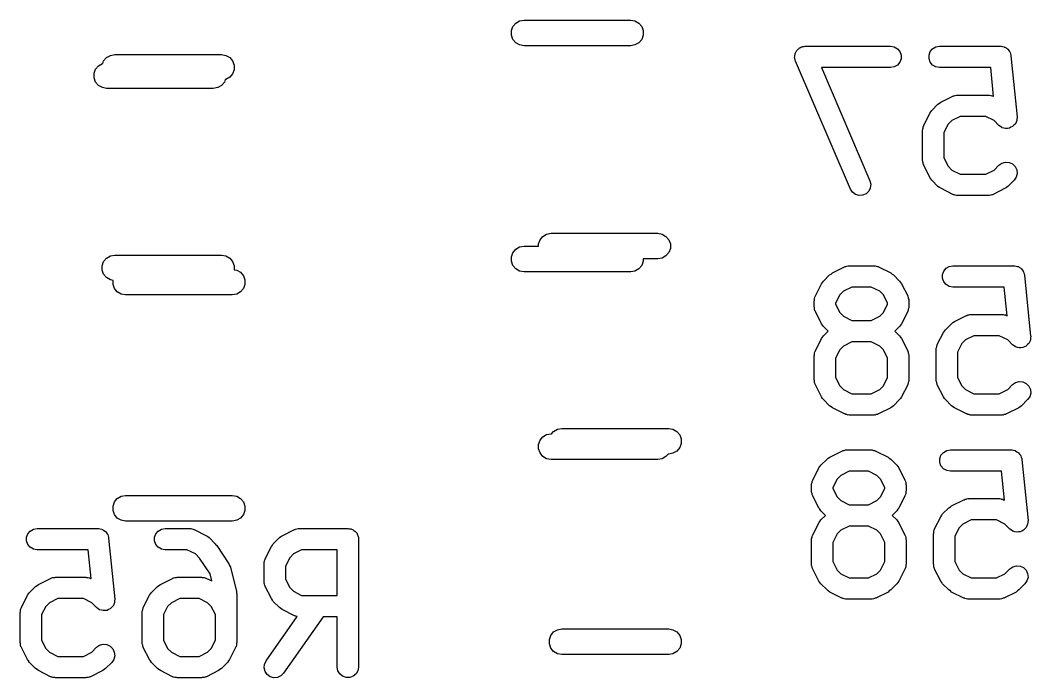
# Model space of a CAD drawing. Extents: x 93.7 to 160.2, y -161.6 to -97.7.
# Drawn here: x 127.357 to 132.093, y -115.668 to -112.585 of the extents above; entities that cross this region are included whole.
import ezdxf

# ---------------------------------------------------------------- set-up
doc = ezdxf.new("R2010")
doc.units = 0
doc.header["$MEASUREMENT"] = 0
doc.layers.add('BLACK', color=7, linetype='CONTINUOUS')

msp = doc.modelspace()

# ---------------------------------------------------------------- linework, layer by layer
at = {"layer": 'Black'}
for p, q in [((129.659, -112.634), (129.666, -112.615)), ((129.666, -112.615), (129.679, -112.599)), ((129.679, -112.599), (129.697, -112.588)), ((129.697, -112.588), (129.718, -112.585)), ((129.718, -112.585), (130.218, -112.585)), ((130.218, -112.585), (130.238, -112.588)), ((130.238, -112.588), (130.256, -112.599)), ((130.256, -112.599), (130.27, -112.615)), ((130.27, -112.615), (130.277, -112.634)), ((129.659, -112.655), (129.659, -112.634)), ((129.666, -112.675), (129.659, -112.655)), ((130.277, -112.655), (130.27, -112.675)), ((130.277, -112.634), (130.277, -112.655)), ((129.679, -112.691), (129.666, -112.675)), ((129.697, -112.701), (129.679, -112.691)), ((129.718, -112.705), (129.697, -112.701)), ((130.218, -112.705), (129.718, -112.705)), ((130.238, -112.701), (130.218, -112.705)), ((130.256, -112.691), (130.238, -112.701)), ((130.27, -112.675), (130.256, -112.691)), ((131.007, -112.717), (131.009, -112.715)), ((131.009, -112.715), (131.014, -112.713)), ((131.014, -112.713), (131.019, -112.71)), ((131.019, -112.71), (131.022, -112.71)), ((131.022, -112.71), (131.025, -112.709)), ((131.025, -112.709), (131.031, -112.708)), ((131.031, -112.708), (131.036, -112.707)), ((131.036, -112.707), (131.436, -112.707)), ((131.436, -112.707), (131.453, -112.71)), ((131.453, -112.71), (131.469, -112.719)), ((131.633, -112.719), (131.648, -112.71)), ((131.648, -112.71), (131.665, -112.707)), ((131.665, -112.707), (131.951, -112.707)), ((131.951, -112.707), (131.953, -112.708)), ((131.953, -112.708), (131.954, -112.707)), ((131.954, -112.707), (131.961, -112.709)), ((131.961, -112.709), (131.968, -112.71)), ((131.968, -112.71), (131.969, -112.711)), ((131.969, -112.711), (131.971, -112.712)), ((131.971, -112.712), (131.977, -112.715)), ((131.977, -112.715), (131.983, -112.719)), ((127.748, -112.776), (127.762, -112.76)), ((127.762, -112.76), (127.78, -112.75)), ((127.78, -112.75), (127.8, -112.746)), ((127.8, -112.746), (128.3, -112.746)), ((128.3, -112.746), (128.321, -112.75)), ((128.321, -112.75), (128.339, -112.76)), ((128.339, -112.76), (128.352, -112.776)), ((130.986, -112.76), (130.987, -112.754)), ((130.987, -112.763), (130.986, -112.76)), ((130.987, -112.749), (130.988, -112.746)), ((130.987, -112.754), (130.987, -112.749)), ((130.987, -112.766), (130.987, -112.763)), ((130.988, -112.746), (130.989, -112.743)), ((130.989, -112.743), (130.991, -112.738)), ((130.991, -112.738), (130.993, -112.732)), ((130.993, -112.732), (130.995, -112.73)), ((130.995, -112.73), (130.996, -112.727)), ((130.996, -112.727), (131.001, -112.723)), ((131.001, -112.723), (131.004, -112.719)), ((131.004, -112.719), (131.007, -112.717)), ((131.469, -112.719), (131.48, -112.732)), ((131.48, -112.732), (131.486, -112.749)), ((131.486, -112.749), (131.486, -112.766)), ((131.616, -112.749), (131.622, -112.732)), ((131.616, -112.766), (131.616, -112.749)), ((131.622, -112.732), (131.633, -112.719)), ((131.983, -112.719), (131.984, -112.72)), ((131.984, -112.72), (131.986, -112.721)), ((131.986, -112.721), (131.99, -112.727)), ((131.99, -112.727), (131.994, -112.732)), ((131.994, -112.732), (131.995, -112.734)), ((131.995, -112.734), (131.996, -112.736)), ((131.996, -112.736), (131.998, -112.742)), ((131.998, -112.742), (132, -112.749)), ((132, -112.749), (132, -112.75)), ((132, -112.75), (132, -112.752)), ((132, -112.752), (132.029, -113.038)), ((127.71, -112.815), (127.724, -112.799)), ((127.724, -112.799), (127.742, -112.788)), ((127.742, -112.788), (127.744, -112.788)), ((127.744, -112.788), (127.748, -112.776)), ((128.352, -112.776), (128.359, -112.796)), ((128.359, -112.796), (128.359, -112.817)), ((130.989, -112.771), (130.987, -112.766)), ((130.99, -112.777), (130.989, -112.771)), ((131.248, -113.377), (130.99, -112.777)), ((131.436, -112.807), (131.112, -112.807)), ((131.112, -112.807), (131.339, -113.338)), ((131.453, -112.804), (131.436, -112.807)), ((131.469, -112.796), (131.453, -112.804)), ((131.48, -112.782), (131.469, -112.796)), ((131.486, -112.766), (131.48, -112.782)), ((131.622, -112.782), (131.616, -112.766)), ((131.633, -112.796), (131.622, -112.782)), ((131.648, -112.804), (131.633, -112.796)), ((131.665, -112.807), (131.648, -112.804)), ((131.905, -112.807), (131.665, -112.807)), ((131.919, -112.943), (131.905, -112.807)), ((127.703, -112.834), (127.71, -112.815)), ((127.703, -112.855), (127.703, -112.834)), ((127.71, -112.875), (127.703, -112.855)), ((128.339, -112.852), (128.321, -112.863)), ((128.352, -112.836), (128.339, -112.852)), ((128.359, -112.817), (128.352, -112.836)), ((127.724, -112.891), (127.71, -112.875)), ((127.742, -112.901), (127.724, -112.891)), ((127.762, -112.905), (127.742, -112.901)), ((128.262, -112.905), (127.762, -112.905)), ((128.283, -112.901), (128.262, -112.905)), ((128.301, -112.891), (128.283, -112.901)), ((128.314, -112.875), (128.301, -112.891)), ((128.318, -112.863), (128.314, -112.875)), ((128.321, -112.863), (128.318, -112.863)), ((131.671, -112.97), (131.728, -112.941)), ((131.728, -112.941), (131.731, -112.94)), ((131.731, -112.94), (131.734, -112.939)), ((131.734, -112.939), (131.739, -112.938)), ((131.739, -112.938), (131.745, -112.936)), ((131.745, -112.936), (131.748, -112.936)), ((131.748, -112.936), (131.751, -112.936)), ((131.751, -112.936), (131.894, -112.936)), ((131.894, -112.936), (131.896, -112.936)), ((131.896, -112.936), (131.899, -112.936)), ((131.899, -112.936), (131.905, -112.938)), ((131.905, -112.938), (131.911, -112.939)), ((131.911, -112.939), (131.913, -112.94)), ((131.913, -112.94), (131.916, -112.941)), ((131.916, -112.941), (131.919, -112.943)), ((131.63, -113.008), (131.658, -112.979)), ((131.658, -112.979), (131.665, -112.974)), ((131.665, -112.974), (131.671, -112.97)), ((131.592, -113.078), (131.62, -113.021)), ((131.62, -113.021), (131.625, -113.014)), ((131.625, -113.014), (131.63, -113.008)), ((131.762, -113.036), (131.723, -113.055)), ((131.882, -113.036), (131.762, -113.036)), ((131.921, -113.055), (131.882, -113.036)), ((132.029, -113.039), (132.028, -113.047)), ((132.028, -113.047), (132.028, -113.055)), ((132.029, -113.038), (132.029, -113.038)), ((132.029, -113.038), (132.029, -113.039)), ((131.587, -113.094), (131.588, -113.089)), ((131.587, -113.097), (131.587, -113.094)), ((131.588, -113.089), (131.589, -113.083)), ((131.589, -113.083), (131.591, -113.08)), ((131.591, -113.08), (131.592, -113.078)), ((131.706, -113.073), (131.686, -113.112)), ((131.723, -113.055), (131.706, -113.073)), ((131.944, -113.078), (131.921, -113.055)), ((131.944, -113.079), (131.944, -113.078)), ((131.944, -113.078), (131.944, -113.078)), ((131.951, -113.083), (131.944, -113.079)), ((131.958, -113.088), (131.951, -113.083)), ((131.959, -113.089), (131.958, -113.088)), ((131.958, -113.088), (131.958, -113.088)), ((131.967, -113.091), (131.959, -113.089)), ((131.975, -113.093), (131.967, -113.091)), ((131.984, -113.092), (131.975, -113.093)), ((131.975, -113.093), (131.975, -113.093)), ((131.975, -113.093), (131.975, -113.093)), ((131.992, -113.091), (131.984, -113.092)), ((131.993, -113.091), (131.992, -113.091)), ((131.992, -113.091), (131.992, -113.091)), ((132, -113.087), (131.993, -113.091)), ((132.008, -113.084), (132, -113.087)), ((132.014, -113.077), (132.008, -113.084)), ((132.008, -113.084), (132.008, -113.084)), ((132.008, -113.084), (132.008, -113.084)), ((132.02, -113.072), (132.014, -113.077)), ((132.021, -113.071), (132.02, -113.071)), ((132.02, -113.071), (132.02, -113.072)), ((132.024, -113.063), (132.021, -113.071)), ((132.028, -113.056), (132.024, -113.063)), ((132.028, -113.055), (132.028, -113.056)), ((132.028, -113.056), (132.028, -113.056)), ((131.586, -113.1), (131.587, -113.097)), ((131.586, -113.243), (131.586, -113.1)), ((131.686, -113.112), (131.686, -113.231)), ((131.686, -113.231), (131.706, -113.27)), ((131.587, -113.246), (131.586, -113.243)), ((131.587, -113.249), (131.587, -113.246)), ((131.588, -113.254), (131.587, -113.249)), ((131.589, -113.26), (131.588, -113.254)), ((131.591, -113.263), (131.589, -113.26)), ((131.592, -113.265), (131.591, -113.263)), ((131.62, -113.322), (131.592, -113.265)), ((131.706, -113.27), (131.723, -113.288)), ((131.921, -113.288), (131.944, -113.265)), ((131.944, -113.265), (131.958, -113.255)), ((131.958, -113.255), (131.975, -113.25)), ((131.975, -113.25), (131.992, -113.252)), ((131.992, -113.252), (132.008, -113.259)), ((132.008, -113.259), (132.02, -113.271)), ((132.02, -113.271), (132.028, -113.287)), ((131.625, -113.329), (131.62, -113.322)), ((131.63, -113.335), (131.625, -113.329)), ((131.723, -113.288), (131.762, -113.307)), ((131.762, -113.307), (131.882, -113.307)), ((131.882, -113.307), (131.921, -113.288)), ((132.025, -113.321), (132.015, -113.335)), ((132.029, -113.304), (132.025, -113.321)), ((132.028, -113.287), (132.029, -113.304)), ((131.257, -113.391), (131.248, -113.377)), ((131.341, -113.372), (131.334, -113.387)), ((131.339, -113.338), (131.343, -113.354)), ((131.343, -113.354), (131.341, -113.372)), ((131.658, -113.364), (131.63, -113.335)), ((131.665, -113.369), (131.658, -113.364)), ((131.671, -113.373), (131.665, -113.369)), ((131.728, -113.402), (131.671, -113.373)), ((131.973, -113.373), (131.916, -113.402)), ((131.979, -113.369), (131.973, -113.373)), ((131.986, -113.364), (131.979, -113.369)), ((132.015, -113.335), (131.986, -113.364)), ((131.271, -113.402), (131.257, -113.391)), ((131.288, -113.407), (131.271, -113.402)), ((131.305, -113.406), (131.288, -113.407)), ((131.321, -113.399), (131.305, -113.406)), ((131.334, -113.387), (131.321, -113.399)), ((131.731, -113.403), (131.728, -113.402)), ((131.734, -113.404), (131.731, -113.403)), ((131.739, -113.405), (131.734, -113.404)), ((131.745, -113.407), (131.739, -113.405)), ((131.748, -113.407), (131.745, -113.407)), ((131.751, -113.407), (131.748, -113.407)), ((131.894, -113.407), (131.751, -113.407)), ((131.896, -113.407), (131.894, -113.407)), ((131.899, -113.407), (131.896, -113.407)), ((131.905, -113.405), (131.899, -113.407)), ((131.911, -113.404), (131.905, -113.405)), ((131.913, -113.403), (131.911, -113.404)), ((131.916, -113.402), (131.913, -113.403)), ((129.786, -113.634), (129.793, -113.614)), ((129.793, -113.614), (129.806, -113.599)), ((129.806, -113.599), (129.824, -113.588)), ((129.824, -113.588), (129.845, -113.584)), ((129.845, -113.584), (130.345, -113.584)), ((130.345, -113.584), (130.365, -113.588)), ((130.365, -113.588), (130.383, -113.599)), ((130.383, -113.599), (130.397, -113.614)), ((130.397, -113.614), (130.404, -113.634)), ((129.666, -113.675), (129.679, -113.659)), ((129.679, -113.659), (129.697, -113.648)), ((129.697, -113.648), (129.718, -113.645)), ((129.718, -113.645), (129.786, -113.645)), ((129.786, -113.645), (129.786, -113.634)), ((130.404, -113.655), (130.397, -113.674)), ((130.404, -113.634), (130.404, -113.655)), ((127.748, -113.716), (127.762, -113.7)), ((127.762, -113.7), (127.78, -113.69)), ((127.78, -113.69), (127.8, -113.686)), ((127.8, -113.686), (128.3, -113.686)), ((128.3, -113.686), (128.321, -113.69)), ((128.321, -113.69), (128.339, -113.7)), ((128.339, -113.7), (128.352, -113.716)), ((129.659, -113.694), (129.666, -113.675)), ((129.659, -113.715), (129.659, -113.694)), ((130.345, -113.704), (130.277, -113.704)), ((130.277, -113.704), (130.277, -113.715)), ((130.365, -113.701), (130.345, -113.704)), ((130.383, -113.69), (130.365, -113.701)), ((130.397, -113.674), (130.383, -113.69)), ((127.741, -113.736), (127.748, -113.716)), ((127.741, -113.757), (127.741, -113.736)), ((127.748, -113.776), (127.741, -113.757)), ((128.352, -113.716), (128.359, -113.736)), ((128.359, -113.736), (128.359, -113.755)), ((128.359, -113.755), (128.372, -113.757)), ((128.372, -113.757), (128.39, -113.767)), ((129.666, -113.735), (129.659, -113.715)), ((129.679, -113.751), (129.666, -113.735)), ((129.697, -113.761), (129.679, -113.751)), ((130.256, -113.751), (130.238, -113.761)), ((130.27, -113.735), (130.256, -113.751)), ((130.277, -113.715), (130.27, -113.735)), ((131.163, -113.77), (131.22, -113.741)), ((131.22, -113.741), (131.223, -113.74)), ((131.223, -113.74), (131.226, -113.739)), ((131.226, -113.739), (131.231, -113.738)), ((131.231, -113.738), (131.237, -113.736)), ((131.237, -113.736), (131.24, -113.736)), ((131.24, -113.736), (131.243, -113.736)), ((131.243, -113.736), (131.357, -113.736)), ((131.357, -113.736), (131.36, -113.736)), ((131.36, -113.736), (131.363, -113.736)), ((131.363, -113.736), (131.368, -113.738)), ((131.368, -113.738), (131.374, -113.739)), ((131.374, -113.739), (131.377, -113.74)), ((131.377, -113.74), (131.379, -113.741)), ((131.379, -113.741), (131.437, -113.77)), ((131.685, -113.761), (131.696, -113.748)), ((131.696, -113.748), (131.711, -113.739)), ((131.711, -113.739), (131.728, -113.736)), ((131.728, -113.736), (132.014, -113.736)), ((132.014, -113.736), (132.016, -113.736)), ((132.016, -113.736), (132.018, -113.736)), ((132.018, -113.736), (132.025, -113.738)), ((132.025, -113.738), (132.031, -113.739)), ((132.031, -113.739), (132.033, -113.74)), ((132.033, -113.74), (132.035, -113.74)), ((132.035, -113.74), (132.04, -113.744)), ((132.04, -113.744), (132.046, -113.748)), ((132.046, -113.748), (132.048, -113.749)), ((132.048, -113.749), (132.049, -113.75)), ((132.049, -113.75), (132.053, -113.756)), ((132.053, -113.756), (132.057, -113.761)), ((127.762, -113.792), (127.748, -113.776)), ((127.78, -113.803), (127.762, -113.792)), ((127.792, -113.805), (127.78, -113.803)), ((127.792, -113.824), (127.792, -113.805)), ((128.39, -113.767), (128.403, -113.783)), ((128.403, -113.783), (128.41, -113.803)), ((128.41, -113.803), (128.41, -113.824)), ((129.718, -113.765), (129.697, -113.761)), ((130.218, -113.765), (129.718, -113.765)), ((130.238, -113.761), (130.218, -113.765)), ((131.122, -113.808), (131.15, -113.779)), ((131.15, -113.779), (131.157, -113.775)), ((131.157, -113.775), (131.163, -113.77)), ((131.437, -113.77), (131.443, -113.775)), ((131.443, -113.775), (131.45, -113.779)), ((131.45, -113.779), (131.478, -113.808)), ((131.679, -113.777), (131.685, -113.761)), ((131.679, -113.795), (131.679, -113.777)), ((131.685, -113.811), (131.679, -113.795)), ((132.057, -113.761), (132.058, -113.763)), ((132.058, -113.763), (132.059, -113.764)), ((132.059, -113.764), (132.061, -113.771)), ((132.061, -113.771), (132.063, -113.777)), ((132.063, -113.777), (132.063, -113.779)), ((132.063, -113.779), (132.064, -113.781)), ((132.064, -113.781), (132.092, -114.067)), ((127.799, -113.843), (127.792, -113.824)), ((127.812, -113.859), (127.799, -113.843)), ((128.403, -113.843), (128.39, -113.859)), ((128.41, -113.824), (128.403, -113.843)), ((131.084, -113.878), (131.112, -113.821)), ((131.112, -113.821), (131.117, -113.814)), ((131.117, -113.814), (131.122, -113.808)), ((131.255, -113.836), (131.215, -113.856)), ((131.345, -113.836), (131.255, -113.836)), ((131.385, -113.856), (131.345, -113.836)), ((131.478, -113.808), (131.483, -113.814)), ((131.483, -113.814), (131.487, -113.821)), ((131.487, -113.821), (131.516, -113.878)), ((131.696, -113.824), (131.685, -113.811)), ((131.711, -113.833), (131.696, -113.824)), ((131.728, -113.836), (131.711, -113.833)), ((131.969, -113.836), (131.728, -113.836)), ((131.982, -113.971), (131.969, -113.836)), ((127.83, -113.869), (127.812, -113.859)), ((127.851, -113.873), (127.83, -113.869)), ((128.351, -113.873), (127.851, -113.873)), ((128.372, -113.869), (128.351, -113.873)), ((128.39, -113.859), (128.372, -113.869)), ((131.078, -113.9), (131.079, -113.897)), ((131.078, -113.929), (131.078, -113.9)), ((131.079, -113.894), (131.08, -113.889)), ((131.079, -113.897), (131.079, -113.894)), ((131.08, -113.889), (131.081, -113.883)), ((131.081, -113.883), (131.083, -113.881)), ((131.083, -113.881), (131.084, -113.878)), ((131.198, -113.873), (131.178, -113.912)), ((131.215, -113.856), (131.198, -113.873)), ((131.402, -113.873), (131.385, -113.856)), ((131.421, -113.912), (131.402, -113.873)), ((131.516, -113.878), (131.517, -113.881)), ((131.517, -113.881), (131.518, -113.883)), ((131.518, -113.883), (131.519, -113.889)), ((131.519, -113.889), (131.521, -113.894)), ((131.521, -113.894), (131.521, -113.897)), ((131.521, -113.897), (131.521, -113.9)), ((131.521, -113.9), (131.521, -113.929)), ((131.079, -113.932), (131.078, -113.929)), ((131.079, -113.934), (131.079, -113.932)), ((131.08, -113.94), (131.079, -113.934)), ((131.081, -113.946), (131.08, -113.94)), ((131.083, -113.948), (131.081, -113.946)), ((131.084, -113.951), (131.083, -113.948)), ((131.178, -113.912), (131.178, -113.917)), ((131.178, -113.917), (131.198, -113.956)), ((131.402, -113.956), (131.421, -113.917)), ((131.421, -113.917), (131.421, -113.912)), ((131.517, -113.948), (131.516, -113.951)), ((131.518, -113.946), (131.517, -113.948)), ((131.519, -113.94), (131.518, -113.946)), ((131.521, -113.934), (131.519, -113.94)), ((131.521, -113.929), (131.521, -113.932)), ((131.521, -113.932), (131.521, -113.934)), ((131.112, -114.008), (131.084, -113.951)), ((131.198, -113.956), (131.215, -113.973)), ((131.215, -113.973), (131.255, -113.993)), ((131.255, -113.993), (131.345, -113.993)), ((131.345, -113.993), (131.385, -113.973)), ((131.385, -113.973), (131.402, -113.956)), ((131.516, -113.951), (131.487, -114.008)), ((131.735, -113.998), (131.792, -113.97)), ((131.792, -113.97), (131.795, -113.969)), ((131.795, -113.969), (131.797, -113.967)), ((131.797, -113.967), (131.803, -113.966)), ((131.803, -113.966), (131.808, -113.965)), ((131.808, -113.965), (131.811, -113.965)), ((131.811, -113.965), (131.814, -113.964)), ((131.814, -113.964), (131.957, -113.964)), ((131.957, -113.964), (131.96, -113.965)), ((131.96, -113.965), (131.963, -113.965)), ((131.963, -113.965), (131.968, -113.966)), ((131.968, -113.966), (131.974, -113.967)), ((131.974, -113.967), (131.977, -113.969)), ((131.977, -113.969), (131.979, -113.97)), ((131.979, -113.97), (131.982, -113.971)), ((131.117, -114.015), (131.112, -114.008)), ((131.122, -114.021), (131.117, -114.015)), ((131.143, -114.043), (131.122, -114.021)), ((131.478, -114.021), (131.456, -114.043)), ((131.483, -114.015), (131.478, -114.021)), ((131.487, -114.008), (131.483, -114.015)), ((131.688, -114.043), (131.693, -114.036)), ((131.693, -114.036), (131.722, -114.008)), ((131.722, -114.008), (131.728, -114.003)), ((131.728, -114.003), (131.735, -113.998)), ((131.084, -114.135), (131.112, -114.078)), ((131.112, -114.078), (131.117, -114.071)), ((131.117, -114.071), (131.122, -114.065)), ((131.122, -114.065), (131.143, -114.043)), ((131.456, -114.043), (131.478, -114.065)), ((131.478, -114.065), (131.483, -114.071)), ((131.483, -114.071), (131.487, -114.078)), ((131.487, -114.078), (131.516, -114.135)), ((131.655, -114.106), (131.684, -114.049)), ((131.684, -114.049), (131.688, -114.043)), ((131.787, -114.084), (131.77, -114.101)), ((131.826, -114.064), (131.787, -114.084)), ((131.945, -114.064), (131.826, -114.064)), ((131.985, -114.084), (131.945, -114.064)), ((132.007, -114.107), (131.985, -114.084)), ((132.091, -114.085), (132.088, -114.092)), ((132.092, -114.076), (132.091, -114.084)), ((132.091, -114.084), (132.091, -114.084)), ((132.091, -114.084), (132.091, -114.085)), ((132.092, -114.067), (132.092, -114.067)), ((132.092, -114.067), (132.093, -114.067)), ((132.093, -114.067), (132.092, -114.076)), ((131.083, -114.138), (131.084, -114.135)), ((131.198, -114.13), (131.178, -114.169)), ((131.215, -114.113), (131.198, -114.13)), ((131.255, -114.093), (131.215, -114.113)), ((131.345, -114.093), (131.255, -114.093)), ((131.385, -114.113), (131.345, -114.093)), ((131.402, -114.13), (131.385, -114.113)), ((131.421, -114.169), (131.402, -114.13)), ((131.516, -114.135), (131.517, -114.138)), ((131.65, -114.123), (131.652, -114.117)), ((131.65, -114.126), (131.65, -114.123)), ((131.65, -114.129), (131.65, -114.126)), ((131.65, -114.272), (131.65, -114.129)), ((131.652, -114.117), (131.653, -114.112)), ((131.653, -114.112), (131.654, -114.109)), ((131.654, -114.109), (131.655, -114.106)), ((131.77, -114.101), (131.75, -114.141)), ((132.008, -114.107), (132.007, -114.107)), ((132.015, -114.112), (132.008, -114.107)), ((132.008, -114.107), (132.008, -114.107)), ((132.022, -114.117), (132.015, -114.112)), ((132.03, -114.119), (132.022, -114.117)), ((132.022, -114.117), (132.022, -114.117)), ((132.022, -114.117), (132.022, -114.117)), ((132.038, -114.121), (132.03, -114.119)), ((132.039, -114.121), (132.038, -114.121)), ((132.047, -114.121), (132.039, -114.121)), ((132.039, -114.121), (132.039, -114.121)), ((132.056, -114.12), (132.047, -114.121)), ((132.064, -114.116), (132.056, -114.12)), ((132.056, -114.12), (132.056, -114.12)), ((132.056, -114.12), (132.056, -114.12)), ((132.071, -114.113), (132.064, -114.116)), ((132.072, -114.112), (132.071, -114.113)), ((132.078, -114.106), (132.072, -114.112)), ((132.072, -114.112), (132.072, -114.112)), ((132.084, -114.1), (132.078, -114.106)), ((132.088, -114.092), (132.084, -114.1)), ((132.084, -114.1), (132.084, -114.1)), ((132.084, -114.1), (132.084, -114.1)), ((131.078, -114.157), (131.079, -114.155)), ((131.078, -114.272), (131.078, -114.157)), ((131.079, -114.152), (131.08, -114.146)), ((131.079, -114.155), (131.079, -114.152)), ((131.08, -114.146), (131.081, -114.14)), ((131.081, -114.14), (131.083, -114.138)), ((131.178, -114.169), (131.178, -114.26)), ((131.421, -114.26), (131.421, -114.169)), ((131.517, -114.138), (131.518, -114.14)), ((131.518, -114.14), (131.519, -114.146)), ((131.519, -114.146), (131.521, -114.152)), ((131.521, -114.152), (131.521, -114.155)), ((131.521, -114.155), (131.521, -114.157)), ((131.521, -114.157), (131.521, -114.272)), ((131.75, -114.141), (131.75, -114.26)), ((131.079, -114.274), (131.078, -114.272)), ((131.079, -114.277), (131.079, -114.274)), ((131.08, -114.283), (131.079, -114.277)), ((131.178, -114.26), (131.198, -114.299)), ((131.402, -114.299), (131.421, -114.26)), ((131.521, -114.277), (131.519, -114.283)), ((131.521, -114.272), (131.521, -114.274)), ((131.521, -114.274), (131.521, -114.277)), ((131.65, -114.274), (131.65, -114.272)), ((131.65, -114.277), (131.65, -114.274)), ((131.652, -114.283), (131.65, -114.277)), ((131.75, -114.26), (131.77, -114.299)), ((132.022, -114.283), (132.038, -114.279)), ((132.038, -114.279), (132.056, -114.28)), ((131.081, -114.289), (131.08, -114.283)), ((131.083, -114.291), (131.081, -114.289)), ((131.084, -114.294), (131.083, -114.291)), ((131.112, -114.351), (131.084, -114.294)), ((131.198, -114.299), (131.215, -114.316)), ((131.215, -114.316), (131.255, -114.336)), ((131.345, -114.336), (131.385, -114.316)), ((131.385, -114.316), (131.402, -114.299)), ((131.516, -114.294), (131.487, -114.351)), ((131.517, -114.291), (131.516, -114.294)), ((131.518, -114.289), (131.517, -114.291)), ((131.519, -114.283), (131.518, -114.289)), ((131.653, -114.289), (131.652, -114.283)), ((131.654, -114.291), (131.653, -114.289)), ((131.655, -114.294), (131.654, -114.291)), ((131.684, -114.351), (131.655, -114.294)), ((131.77, -114.299), (131.787, -114.316)), ((131.787, -114.316), (131.826, -114.336)), ((131.945, -114.336), (131.985, -114.316)), ((131.985, -114.316), (132.007, -114.293)), ((132.007, -114.293), (132.022, -114.283)), ((132.056, -114.28), (132.071, -114.288)), ((132.071, -114.288), (132.084, -114.3)), ((132.084, -114.3), (132.091, -114.316)), ((132.091, -114.316), (132.093, -114.333)), ((131.117, -114.358), (131.112, -114.351)), ((131.122, -114.364), (131.117, -114.358)), ((131.15, -114.393), (131.122, -114.364)), ((131.255, -114.336), (131.345, -114.336)), ((131.478, -114.364), (131.45, -114.393)), ((131.483, -114.358), (131.478, -114.364)), ((131.487, -114.351), (131.483, -114.358)), ((131.689, -114.358), (131.684, -114.351)), ((131.693, -114.364), (131.689, -114.358)), ((131.722, -114.393), (131.693, -114.364)), ((131.826, -114.336), (131.945, -114.336)), ((132.078, -114.364), (132.05, -114.393)), ((132.088, -114.35), (132.078, -114.364)), ((132.093, -114.333), (132.088, -114.35)), ((131.157, -114.397), (131.15, -114.393)), ((131.163, -114.402), (131.157, -114.397)), ((131.22, -114.431), (131.163, -114.402)), ((131.437, -114.402), (131.379, -114.431)), ((131.443, -114.397), (131.437, -114.402)), ((131.45, -114.393), (131.443, -114.397)), ((131.728, -114.397), (131.722, -114.393)), ((131.735, -114.402), (131.728, -114.397)), ((131.792, -114.431), (131.735, -114.402)), ((132.037, -114.402), (131.979, -114.431)), ((132.043, -114.397), (132.037, -114.402)), ((132.05, -114.393), (132.043, -114.397)), ((131.223, -114.431), (131.22, -114.431)), ((131.226, -114.433), (131.223, -114.431)), ((131.231, -114.434), (131.226, -114.433)), ((131.237, -114.436), (131.231, -114.434)), ((131.24, -114.435), (131.237, -114.436)), ((131.243, -114.436), (131.24, -114.435)), ((131.357, -114.436), (131.243, -114.436)), ((131.36, -114.435), (131.357, -114.436)), ((131.363, -114.436), (131.36, -114.435)), ((131.368, -114.434), (131.363, -114.436)), ((131.374, -114.433), (131.368, -114.434)), ((131.377, -114.431), (131.374, -114.433)), ((131.379, -114.431), (131.377, -114.431)), ((131.795, -114.431), (131.792, -114.431)), ((131.797, -114.433), (131.795, -114.431)), ((131.803, -114.434), (131.797, -114.433)), ((131.808, -114.436), (131.803, -114.434)), ((131.811, -114.435), (131.808, -114.436)), ((131.814, -114.436), (131.811, -114.435)), ((131.957, -114.436), (131.814, -114.436)), ((131.96, -114.435), (131.957, -114.436)), ((131.963, -114.436), (131.96, -114.435)), ((131.968, -114.434), (131.963, -114.436)), ((131.974, -114.433), (131.968, -114.434)), ((131.977, -114.431), (131.974, -114.433)), ((131.979, -114.431), (131.977, -114.431)), ((129.847, -114.524), (129.857, -114.513)), ((129.857, -114.513), (129.875, -114.503)), ((129.875, -114.503), (129.896, -114.499)), ((129.896, -114.499), (130.396, -114.499)), ((130.396, -114.499), (130.416, -114.503)), ((130.416, -114.503), (130.434, -114.513)), ((130.434, -114.513), (130.448, -114.529)), ((129.786, -114.574), (129.793, -114.554)), ((129.793, -114.554), (129.806, -114.539)), ((129.806, -114.539), (129.824, -114.528)), ((129.824, -114.528), (129.845, -114.524)), ((129.845, -114.524), (129.847, -114.524)), ((130.448, -114.529), (130.455, -114.548)), ((130.455, -114.548), (130.455, -114.569)), ((129.786, -114.595), (129.786, -114.574)), ((129.793, -114.614), (129.786, -114.595)), ((130.434, -114.605), (130.416, -114.615)), ((130.448, -114.589), (130.434, -114.605)), ((130.455, -114.569), (130.448, -114.589)), ((131.151, -114.633), (131.208, -114.605)), ((131.208, -114.605), (131.21, -114.604)), ((131.21, -114.604), (131.213, -114.603)), ((131.213, -114.603), (131.219, -114.602)), ((131.219, -114.602), (131.224, -114.6)), ((131.224, -114.6), (131.227, -114.6)), ((131.227, -114.6), (131.23, -114.6)), ((131.23, -114.6), (131.344, -114.6)), ((131.344, -114.6), (131.347, -114.6)), ((131.347, -114.6), (131.35, -114.6)), ((131.35, -114.6), (131.356, -114.602)), ((131.356, -114.602), (131.361, -114.603)), ((131.361, -114.603), (131.364, -114.604)), ((131.364, -114.604), (131.367, -114.605)), ((131.367, -114.605), (131.424, -114.633)), ((131.672, -114.625), (131.684, -114.611)), ((131.684, -114.611), (131.699, -114.603)), ((131.699, -114.603), (131.716, -114.6)), ((131.716, -114.6), (132.001, -114.6)), ((132.001, -114.6), (132.003, -114.6)), ((132.003, -114.6), (132.005, -114.6)), ((132.005, -114.6), (132.012, -114.601)), ((132.012, -114.601), (132.019, -114.603)), ((132.019, -114.603), (132.02, -114.603)), ((132.02, -114.603), (132.022, -114.604)), ((132.022, -114.604), (132.028, -114.608)), ((132.028, -114.608), (132.034, -114.611)), ((132.034, -114.611), (132.035, -114.613)), ((129.806, -114.63), (129.793, -114.614)), ((129.824, -114.641), (129.806, -114.63)), ((129.845, -114.644), (129.824, -114.641)), ((130.345, -114.644), (129.845, -114.644)), ((130.365, -114.641), (130.345, -114.644)), ((130.383, -114.63), (130.365, -114.641)), ((130.393, -114.619), (130.383, -114.63)), ((130.396, -114.619), (130.393, -114.619)), ((130.416, -114.615), (130.396, -114.619)), ((131.109, -114.671), (131.138, -114.643)), ((131.138, -114.643), (131.144, -114.638)), ((131.144, -114.638), (131.151, -114.633)), ((131.424, -114.633), (131.43, -114.638)), ((131.43, -114.638), (131.437, -114.643)), ((131.437, -114.643), (131.465, -114.671)), ((131.667, -114.641), (131.672, -114.625)), ((131.667, -114.658), (131.667, -114.641)), ((131.672, -114.675), (131.667, -114.658)), ((132.035, -114.613), (132.036, -114.614)), ((132.036, -114.614), (132.04, -114.619)), ((132.04, -114.619), (132.045, -114.625)), ((132.045, -114.625), (132.045, -114.626)), ((132.045, -114.626), (132.047, -114.628)), ((132.047, -114.628), (132.048, -114.634)), ((132.048, -114.634), (132.051, -114.641)), ((132.051, -114.641), (132.051, -114.643)), ((132.051, -114.643), (132.051, -114.645)), ((132.051, -114.645), (132.08, -114.93)), ((131.071, -114.741), (131.1, -114.684)), ((131.1, -114.684), (131.104, -114.678)), ((131.104, -114.678), (131.109, -114.671)), ((131.242, -114.7), (131.203, -114.719)), ((131.333, -114.7), (131.242, -114.7)), ((131.372, -114.719), (131.333, -114.7)), ((131.465, -114.671), (131.47, -114.678)), ((131.47, -114.678), (131.475, -114.684)), ((131.475, -114.684), (131.503, -114.741)), ((131.684, -114.688), (131.672, -114.675)), ((131.699, -114.696), (131.684, -114.688)), ((131.716, -114.7), (131.699, -114.696)), ((131.956, -114.7), (131.716, -114.7)), ((131.97, -114.835), (131.956, -114.7)), ((131.066, -114.758), (131.068, -114.752)), ((131.068, -114.752), (131.069, -114.747)), ((131.069, -114.747), (131.07, -114.744)), ((131.07, -114.744), (131.071, -114.741)), ((131.185, -114.736), (131.166, -114.776)), ((131.203, -114.719), (131.185, -114.736)), ((131.389, -114.736), (131.372, -114.719)), ((131.409, -114.776), (131.389, -114.736)), ((131.503, -114.741), (131.504, -114.744)), ((131.504, -114.744), (131.506, -114.747)), ((131.506, -114.747), (131.507, -114.752)), ((131.507, -114.752), (131.508, -114.758)), ((131.066, -114.761), (131.066, -114.758)), ((131.066, -114.764), (131.066, -114.761)), ((131.066, -114.792), (131.066, -114.764)), ((131.066, -114.795), (131.066, -114.792)), ((131.066, -114.798), (131.066, -114.795)), ((131.068, -114.804), (131.066, -114.798)), ((131.166, -114.776), (131.166, -114.781)), ((131.166, -114.781), (131.185, -114.82)), ((131.389, -114.82), (131.409, -114.781)), ((131.409, -114.781), (131.409, -114.776)), ((131.508, -114.798), (131.507, -114.804)), ((131.508, -114.758), (131.508, -114.761)), ((131.508, -114.761), (131.509, -114.764)), ((131.509, -114.792), (131.508, -114.795)), ((131.508, -114.795), (131.508, -114.798)), ((131.509, -114.764), (131.509, -114.792)), ((127.792, -114.863), (127.799, -114.843)), ((127.799, -114.843), (127.812, -114.827)), ((127.812, -114.827), (127.83, -114.817)), ((127.83, -114.817), (127.851, -114.813)), ((127.851, -114.813), (128.351, -114.813)), ((128.351, -114.813), (128.372, -114.817)), ((128.372, -114.817), (128.39, -114.827)), ((128.39, -114.827), (128.403, -114.843)), ((128.403, -114.843), (128.41, -114.863)), ((131.069, -114.809), (131.068, -114.804)), ((131.07, -114.812), (131.069, -114.809)), ((131.071, -114.815), (131.07, -114.812)), ((131.1, -114.872), (131.071, -114.815)), ((131.185, -114.82), (131.203, -114.837)), ((131.203, -114.837), (131.242, -114.857)), ((131.333, -114.857), (131.372, -114.837)), ((131.372, -114.837), (131.389, -114.82)), ((131.503, -114.815), (131.475, -114.872)), ((131.504, -114.812), (131.503, -114.815)), ((131.506, -114.809), (131.504, -114.812)), ((131.507, -114.804), (131.506, -114.809)), ((131.722, -114.862), (131.779, -114.833)), ((131.779, -114.833), (131.782, -114.833)), ((131.782, -114.833), (131.784, -114.831)), ((131.784, -114.831), (131.79, -114.83)), ((131.79, -114.83), (131.796, -114.828)), ((131.796, -114.828), (131.799, -114.829)), ((131.799, -114.829), (131.801, -114.828)), ((131.801, -114.828), (131.944, -114.828)), ((131.944, -114.828), (131.947, -114.829)), ((131.947, -114.829), (131.95, -114.828)), ((131.95, -114.828), (131.956, -114.83)), ((131.956, -114.83), (131.961, -114.831)), ((131.961, -114.831), (131.964, -114.833)), ((131.964, -114.833), (131.967, -114.833)), ((131.967, -114.833), (131.97, -114.835)), ((127.792, -114.884), (127.792, -114.863)), ((127.799, -114.903), (127.792, -114.884)), ((128.41, -114.884), (128.403, -114.903)), ((128.41, -114.863), (128.41, -114.884)), ((131.104, -114.878), (131.1, -114.872)), ((131.109, -114.885), (131.104, -114.878)), ((131.131, -114.907), (131.109, -114.885)), ((131.242, -114.857), (131.333, -114.857)), ((131.465, -114.885), (131.444, -114.907)), ((131.47, -114.878), (131.465, -114.885)), ((131.475, -114.872), (131.47, -114.878)), ((131.68, -114.9), (131.709, -114.871)), ((131.709, -114.871), (131.716, -114.867)), ((131.716, -114.867), (131.722, -114.862)), ((127.812, -114.919), (127.799, -114.903)), ((127.83, -114.929), (127.812, -114.919)), ((127.851, -114.933), (127.83, -114.929)), ((128.351, -114.933), (127.851, -114.933)), ((128.372, -114.929), (128.351, -114.933)), ((128.39, -114.919), (128.372, -114.929)), ((128.403, -114.903), (128.39, -114.919)), ((131.071, -114.999), (131.1, -114.941)), ((131.1, -114.941), (131.104, -114.935)), ((131.104, -114.935), (131.109, -114.928)), ((131.109, -114.928), (131.131, -114.907)), ((131.444, -114.907), (131.465, -114.928)), ((131.465, -114.928), (131.47, -114.935)), ((131.47, -114.935), (131.475, -114.941)), ((131.475, -114.941), (131.503, -114.999)), ((131.642, -114.97), (131.671, -114.913)), ((131.671, -114.913), (131.676, -114.906)), ((131.676, -114.906), (131.68, -114.9)), ((131.813, -114.928), (131.774, -114.948)), ((131.933, -114.928), (131.813, -114.928)), ((131.972, -114.948), (131.933, -114.928)), ((132.079, -114.939), (132.078, -114.948)), ((132.08, -114.931), (132.079, -114.939)), ((132.08, -114.93), (132.08, -114.931)), ((132.08, -114.931), (132.08, -114.931)), ((127.393, -114.993), (127.404, -114.98)), ((127.404, -114.98), (127.419, -114.971)), ((127.419, -114.971), (127.436, -114.968)), ((127.436, -114.968), (127.722, -114.968)), ((127.722, -114.968), (127.723, -114.968)), ((127.723, -114.968), (127.725, -114.968)), ((127.725, -114.968), (127.732, -114.97)), ((127.732, -114.97), (127.739, -114.971)), ((127.739, -114.971), (127.74, -114.972)), ((127.74, -114.972), (127.742, -114.972)), ((127.742, -114.972), (127.748, -114.976)), ((127.748, -114.976), (127.754, -114.98)), ((127.754, -114.98), (127.755, -114.981)), ((127.755, -114.981), (127.757, -114.982)), ((127.757, -114.982), (127.761, -114.988)), ((127.761, -114.988), (127.765, -114.993)), ((127.993, -114.993), (128.004, -114.98)), ((128.004, -114.98), (128.019, -114.971)), ((128.019, -114.971), (128.036, -114.968)), ((128.036, -114.968), (128.15, -114.968)), ((128.15, -114.968), (128.153, -114.968)), ((128.153, -114.968), (128.156, -114.968)), ((128.156, -114.968), (128.162, -114.97)), ((128.162, -114.97), (128.167, -114.971)), ((128.167, -114.971), (128.17, -114.972)), ((128.17, -114.972), (128.173, -114.973)), ((128.173, -114.973), (128.23, -115.002)), ((128.585, -115.002), (128.642, -114.973)), ((128.642, -114.973), (128.645, -114.972)), ((128.645, -114.972), (128.647, -114.971)), ((128.647, -114.971), (128.653, -114.97)), ((128.653, -114.97), (128.659, -114.968)), ((128.659, -114.968), (128.662, -114.968)), ((128.662, -114.968), (128.664, -114.968)), ((128.664, -114.968), (128.893, -114.968)), ((128.893, -114.968), (128.897, -114.969)), ((128.897, -114.969), (128.902, -114.969)), ((128.902, -114.969), (128.906, -114.97)), ((128.906, -114.97), (128.91, -114.971)), ((128.91, -114.971), (128.914, -114.973)), ((128.914, -114.973), (128.918, -114.975)), ((128.918, -114.975), (128.921, -114.977)), ((128.921, -114.977), (128.925, -114.98)), ((128.925, -114.98), (128.928, -114.983)), ((128.928, -114.983), (128.931, -114.986)), ((128.931, -114.986), (128.934, -114.989)), ((128.934, -114.989), (128.936, -114.993)), ((131.203, -114.976), (131.185, -114.993)), ((131.242, -114.957), (131.203, -114.976)), ((131.333, -114.957), (131.242, -114.957)), ((131.372, -114.976), (131.333, -114.957)), ((131.389, -114.993), (131.372, -114.976)), ((131.637, -114.992), (131.638, -114.99)), ((131.638, -114.987), (131.639, -114.981)), ((131.638, -114.99), (131.638, -114.987)), ((131.639, -114.981), (131.64, -114.975)), ((131.64, -114.975), (131.642, -114.973)), ((131.642, -114.973), (131.642, -114.97)), ((131.757, -114.965), (131.737, -115.004)), ((131.774, -114.948), (131.757, -114.965)), ((131.995, -114.971), (131.972, -114.948)), ((132.002, -114.976), (131.995, -114.971)), ((131.995, -114.971), (131.995, -114.971)), ((131.995, -114.971), (131.995, -114.971)), ((132.009, -114.981), (132.002, -114.976)), ((132.018, -114.983), (132.009, -114.981)), ((132.009, -114.981), (132.009, -114.981)), ((132.009, -114.981), (132.009, -114.981)), ((132.026, -114.985), (132.018, -114.983)), ((132.035, -114.984), (132.026, -114.985)), ((132.026, -114.985), (132.026, -114.985)), ((132.026, -114.985), (132.026, -114.985)), ((132.043, -114.984), (132.035, -114.984)), ((132.044, -114.983), (132.043, -114.983)), ((132.043, -114.983), (132.043, -114.984)), ((132.051, -114.98), (132.044, -114.983)), ((132.059, -114.976), (132.051, -114.98)), ((132.065, -114.97), (132.059, -114.976)), ((132.059, -114.976), (132.059, -114.976)), ((132.059, -114.976), (132.059, -114.976)), ((132.071, -114.964), (132.065, -114.97)), ((132.075, -114.956), (132.071, -114.963)), ((132.071, -114.963), (132.071, -114.964)), ((132.071, -114.964), (132.071, -114.964)), ((132.078, -114.948), (132.075, -114.956)), ((132.078, -114.948), (132.078, -114.948)), ((132.078, -114.948), (132.078, -114.948)), ((127.387, -115.009), (127.393, -114.993)), ((127.387, -115.026), (127.387, -115.009)), ((127.393, -115.043), (127.387, -115.026)), ((127.765, -114.993), (127.766, -114.995)), ((127.766, -114.995), (127.767, -114.996)), ((127.767, -114.996), (127.769, -115.003)), ((127.769, -115.003), (127.771, -115.009)), ((127.771, -115.009), (127.771, -115.011)), ((127.771, -115.011), (127.771, -115.013)), ((127.771, -115.013), (127.8, -115.299)), ((127.987, -115.009), (127.993, -114.993)), ((127.987, -115.026), (127.987, -115.009)), ((127.993, -115.043), (127.987, -115.026)), ((128.23, -115.002), (128.236, -115.006)), ((128.236, -115.006), (128.243, -115.011)), ((128.243, -115.011), (128.271, -115.04)), ((128.543, -115.04), (128.572, -115.011)), ((128.572, -115.011), (128.579, -115.006)), ((128.579, -115.006), (128.585, -115.002)), ((128.936, -114.993), (128.938, -114.997)), ((128.938, -114.997), (128.94, -115.001)), ((128.94, -115.001), (128.941, -115.005)), ((128.941, -115.005), (128.942, -115.009)), ((128.942, -115.009), (128.942, -115.014)), ((128.942, -115.014), (128.943, -115.018)), ((128.943, -115.018), (128.943, -115.618)), ((131.066, -115.015), (131.068, -115.01)), ((131.066, -115.018), (131.066, -115.015)), ((131.066, -115.021), (131.066, -115.018)), ((131.066, -115.135), (131.066, -115.021)), ((131.068, -115.01), (131.069, -115.004)), ((131.069, -115.004), (131.07, -115.001)), ((131.07, -115.001), (131.071, -114.999)), ((131.185, -114.993), (131.166, -115.033)), ((131.166, -115.033), (131.166, -115.123)), ((131.409, -115.033), (131.389, -114.993)), ((131.409, -115.123), (131.409, -115.033)), ((131.503, -114.999), (131.504, -115.001)), ((131.504, -115.001), (131.506, -115.004)), ((131.506, -115.004), (131.507, -115.01)), ((131.507, -115.01), (131.508, -115.015)), ((131.508, -115.015), (131.508, -115.018)), ((131.508, -115.018), (131.509, -115.021)), ((131.509, -115.021), (131.509, -115.135)), ((131.637, -115.135), (131.637, -114.992)), ((131.737, -115.004), (131.737, -115.123)), ((127.404, -115.056), (127.393, -115.043)), ((127.419, -115.065), (127.404, -115.056)), ((127.436, -115.068), (127.419, -115.065)), ((127.676, -115.068), (127.436, -115.068)), ((127.69, -115.203), (127.676, -115.068)), ((128.004, -115.056), (127.993, -115.043)), ((128.019, -115.065), (128.004, -115.056)), ((128.036, -115.068), (128.019, -115.065)), ((128.138, -115.068), (128.036, -115.068)), ((128.178, -115.087), (128.138, -115.068)), ((128.271, -115.04), (128.274, -115.044)), ((128.274, -115.044), (128.278, -115.047)), ((128.278, -115.047), (128.335, -115.133)), ((128.505, -115.11), (128.534, -115.053)), ((128.534, -115.053), (128.539, -115.046)), ((128.539, -115.046), (128.543, -115.04)), ((128.676, -115.068), (128.637, -115.087)), ((128.843, -115.068), (128.676, -115.068)), ((128.843, -115.282), (128.843, -115.068)), ((128.197, -115.107), (128.178, -115.087)), ((128.247, -115.181), (128.197, -115.107)), ((128.5, -115.132), (128.501, -115.129)), ((128.5, -115.218), (128.5, -115.132)), ((128.501, -115.126), (128.502, -115.121)), ((128.501, -115.129), (128.501, -115.126)), ((128.502, -115.121), (128.503, -115.115)), ((128.503, -115.115), (128.505, -115.113)), ((128.505, -115.113), (128.505, -115.11)), ((128.62, -115.105), (128.6, -115.144)), ((128.637, -115.087), (128.62, -115.105)), ((131.166, -115.123), (131.185, -115.163)), ((131.389, -115.163), (131.409, -115.123)), ((131.737, -115.123), (131.757, -115.163)), ((128.335, -115.133), (128.338, -115.141)), ((128.338, -115.141), (128.342, -115.149)), ((128.342, -115.149), (128.37, -115.263)), ((128.6, -115.144), (128.6, -115.206)), ((131.066, -115.138), (131.066, -115.135)), ((131.066, -115.141), (131.066, -115.138)), ((131.068, -115.147), (131.066, -115.141)), ((131.069, -115.152), (131.068, -115.147)), ((131.07, -115.155), (131.069, -115.152)), ((131.071, -115.158), (131.07, -115.155)), ((131.1, -115.215), (131.071, -115.158)), ((131.185, -115.163), (131.203, -115.18)), ((131.372, -115.18), (131.389, -115.163)), ((131.503, -115.158), (131.475, -115.215)), ((131.504, -115.155), (131.503, -115.158)), ((131.506, -115.152), (131.504, -115.155)), ((131.507, -115.147), (131.506, -115.152)), ((131.508, -115.141), (131.507, -115.147)), ((131.509, -115.135), (131.508, -115.138)), ((131.508, -115.138), (131.508, -115.141)), ((131.638, -115.138), (131.637, -115.135)), ((131.638, -115.141), (131.638, -115.138)), ((131.639, -115.147), (131.638, -115.141)), ((131.64, -115.152), (131.639, -115.147)), ((131.642, -115.155), (131.64, -115.152)), ((131.642, -115.158), (131.642, -115.155)), ((131.671, -115.215), (131.642, -115.158)), ((131.757, -115.163), (131.774, -115.18)), ((131.972, -115.18), (131.995, -115.157)), ((131.995, -115.157), (132.009, -115.147)), ((132.009, -115.147), (132.026, -115.143)), ((132.026, -115.143), (132.043, -115.144)), ((132.043, -115.144), (132.059, -115.151)), ((132.059, -115.151), (132.071, -115.164)), ((132.071, -115.164), (132.078, -115.179)), ((132.078, -115.179), (132.08, -115.197)), ((127.442, -115.23), (127.499, -115.202)), ((127.499, -115.202), (127.502, -115.201)), ((127.502, -115.201), (127.505, -115.199)), ((127.505, -115.199), (127.51, -115.198)), ((127.51, -115.198), (127.516, -115.197)), ((127.516, -115.197), (127.519, -115.197)), ((127.519, -115.197), (127.522, -115.196)), ((127.522, -115.196), (127.664, -115.196)), ((127.664, -115.196), (127.667, -115.197)), ((127.667, -115.197), (127.67, -115.197)), ((127.67, -115.197), (127.676, -115.198)), ((127.676, -115.198), (127.682, -115.199)), ((127.682, -115.199), (127.684, -115.201)), ((127.684, -115.201), (127.687, -115.202)), ((127.687, -115.202), (127.69, -115.203)), ((128.014, -115.23), (128.071, -115.202)), ((128.071, -115.202), (128.073, -115.201)), ((128.073, -115.201), (128.076, -115.199)), ((128.076, -115.199), (128.082, -115.198)), ((128.082, -115.198), (128.087, -115.197)), ((128.087, -115.197), (128.09, -115.197)), ((128.09, -115.197), (128.093, -115.196)), ((128.093, -115.196), (128.207, -115.196)), ((128.207, -115.196), (128.21, -115.197)), ((128.21, -115.197), (128.213, -115.197)), ((128.213, -115.197), (128.219, -115.198)), ((128.219, -115.198), (128.224, -115.199)), ((128.224, -115.199), (128.227, -115.201)), ((128.227, -115.201), (128.23, -115.202)), ((128.23, -115.202), (128.255, -115.214)), ((128.255, -115.214), (128.247, -115.181)), ((128.501, -115.221), (128.5, -115.218)), ((128.501, -115.224), (128.501, -115.221)), ((128.502, -115.229), (128.501, -115.224)), ((128.6, -115.206), (128.62, -115.245)), ((131.104, -115.221), (131.1, -115.215)), ((131.109, -115.228), (131.104, -115.221)), ((131.203, -115.18), (131.242, -115.2)), ((131.242, -115.2), (131.333, -115.2)), ((131.333, -115.2), (131.372, -115.18)), ((131.47, -115.221), (131.465, -115.228)), ((131.475, -115.215), (131.47, -115.221)), ((131.676, -115.221), (131.671, -115.215)), ((131.68, -115.228), (131.676, -115.221)), ((131.774, -115.18), (131.813, -115.2)), ((131.813, -115.2), (131.933, -115.2)), ((131.933, -115.2), (131.972, -115.18)), ((132.075, -115.214), (132.065, -115.228)), ((132.08, -115.197), (132.075, -115.214)), ((127.396, -115.275), (127.401, -115.268)), ((127.401, -115.268), (127.429, -115.24)), ((127.429, -115.24), (127.436, -115.235)), ((127.436, -115.235), (127.442, -115.23)), ((127.967, -115.275), (127.972, -115.268)), ((127.972, -115.268), (128.001, -115.24)), ((128.001, -115.24), (128.007, -115.235)), ((128.007, -115.235), (128.014, -115.23)), ((128.37, -115.263), (128.371, -115.269)), ((128.371, -115.269), (128.372, -115.275)), ((128.503, -115.235), (128.502, -115.229)), ((128.505, -115.237), (128.503, -115.235)), ((128.505, -115.24), (128.505, -115.237)), ((128.534, -115.297), (128.505, -115.24)), ((128.62, -115.245), (128.637, -115.262)), ((128.637, -115.262), (128.676, -115.282)), ((131.138, -115.256), (131.109, -115.228)), ((131.144, -115.261), (131.138, -115.256)), ((131.151, -115.266), (131.144, -115.261)), ((131.208, -115.294), (131.151, -115.266)), ((131.424, -115.266), (131.367, -115.294)), ((131.43, -115.261), (131.424, -115.266)), ((131.437, -115.256), (131.43, -115.261)), ((131.465, -115.228), (131.437, -115.256)), ((131.709, -115.256), (131.68, -115.228)), ((131.716, -115.261), (131.709, -115.256)), ((131.722, -115.266), (131.716, -115.261)), ((131.779, -115.294), (131.722, -115.266)), ((132.024, -115.266), (131.967, -115.294)), ((132.03, -115.261), (132.024, -115.266)), ((132.037, -115.256), (132.03, -115.261)), ((132.065, -115.228), (132.037, -115.256)), ((127.363, -115.338), (127.391, -115.281)), ((127.391, -115.281), (127.396, -115.275)), ((127.494, -115.316), (127.477, -115.333)), ((127.533, -115.296), (127.494, -115.316)), ((127.653, -115.296), (127.533, -115.296)), ((127.692, -115.316), (127.653, -115.296)), ((127.715, -115.339), (127.692, -115.316)), ((127.798, -115.316), (127.795, -115.324)), ((127.799, -115.316), (127.798, -115.316)), ((127.8, -115.299), (127.799, -115.307)), ((127.799, -115.307), (127.799, -115.316)), ((127.799, -115.316), (127.799, -115.316)), ((127.8, -115.299), (127.8, -115.299)), ((127.8, -115.299), (127.8, -115.299)), ((127.934, -115.338), (127.963, -115.281)), ((127.963, -115.281), (127.967, -115.275)), ((128.066, -115.316), (128.048, -115.333)), ((128.105, -115.296), (128.066, -115.316)), ((128.196, -115.296), (128.105, -115.296)), ((128.235, -115.316), (128.196, -115.296)), ((128.252, -115.333), (128.235, -115.316)), ((128.372, -115.275), (128.372, -115.504)), ((128.539, -115.304), (128.534, -115.297)), ((128.543, -115.31), (128.539, -115.304)), ((128.572, -115.339), (128.543, -115.31)), ((128.676, -115.282), (128.843, -115.282)), ((131.21, -115.295), (131.208, -115.294)), ((131.213, -115.296), (131.21, -115.295)), ((131.219, -115.298), (131.213, -115.296)), ((131.224, -115.299), (131.219, -115.298)), ((131.227, -115.299), (131.224, -115.299)), ((131.23, -115.3), (131.227, -115.299)), ((131.344, -115.3), (131.23, -115.3)), ((131.347, -115.299), (131.344, -115.3)), ((131.35, -115.299), (131.347, -115.299)), ((131.356, -115.298), (131.35, -115.299)), ((131.361, -115.296), (131.356, -115.298)), ((131.364, -115.295), (131.361, -115.296)), ((131.367, -115.294), (131.364, -115.295)), ((131.782, -115.295), (131.779, -115.294)), ((131.784, -115.296), (131.782, -115.295)), ((131.79, -115.298), (131.784, -115.296)), ((131.796, -115.299), (131.79, -115.298)), ((131.799, -115.299), (131.796, -115.299)), ((131.801, -115.3), (131.799, -115.299)), ((131.944, -115.3), (131.801, -115.3)), ((131.947, -115.299), (131.944, -115.3)), ((131.95, -115.299), (131.947, -115.299)), ((131.956, -115.298), (131.95, -115.299)), ((131.961, -115.296), (131.956, -115.298)), ((131.964, -115.295), (131.961, -115.296)), ((131.967, -115.294), (131.964, -115.295)), ((127.357, -115.361), (127.358, -115.358)), ((127.357, -115.504), (127.357, -115.361)), ((127.358, -115.355), (127.359, -115.349)), ((127.358, -115.358), (127.358, -115.355)), ((127.359, -115.349), (127.36, -115.344)), ((127.36, -115.344), (127.362, -115.341)), ((127.362, -115.341), (127.363, -115.338)), ((127.477, -115.333), (127.457, -115.372)), ((127.722, -115.344), (127.715, -115.339)), ((127.715, -115.339), (127.715, -115.339)), ((127.715, -115.339), (127.715, -115.339)), ((127.729, -115.349), (127.722, -115.344)), ((127.73, -115.349), (127.729, -115.349)), ((127.729, -115.349), (127.729, -115.349)), ((127.738, -115.351), (127.73, -115.349)), ((127.746, -115.353), (127.738, -115.351)), ((127.755, -115.353), (127.746, -115.353)), ((127.746, -115.353), (127.746, -115.353)), ((127.746, -115.353), (127.746, -115.353)), ((127.763, -115.352), (127.755, -115.353)), ((127.764, -115.352), (127.763, -115.352)), ((127.763, -115.352), (127.763, -115.352)), ((127.771, -115.348), (127.764, -115.352)), ((127.779, -115.344), (127.771, -115.348)), ((127.785, -115.338), (127.779, -115.344)), ((127.779, -115.344), (127.779, -115.344)), ((127.779, -115.344), (127.779, -115.344)), ((127.791, -115.332), (127.785, -115.338)), ((127.792, -115.332), (127.791, -115.332)), ((127.791, -115.332), (127.791, -115.332)), ((127.795, -115.324), (127.792, -115.332)), ((127.929, -115.355), (127.931, -115.349)), ((127.929, -115.358), (127.929, -115.355)), ((127.929, -115.361), (127.929, -115.358)), ((127.929, -115.504), (127.929, -115.361)), ((127.931, -115.349), (127.932, -115.344)), ((127.932, -115.344), (127.933, -115.341)), ((127.933, -115.341), (127.934, -115.338)), ((128.048, -115.333), (128.029, -115.372)), ((128.272, -115.372), (128.252, -115.333)), ((128.579, -115.343), (128.572, -115.339)), ((128.585, -115.348), (128.579, -115.343)), ((128.642, -115.377), (128.585, -115.348)), ((127.457, -115.372), (127.457, -115.492)), ((128.029, -115.372), (128.029, -115.492)), ((128.272, -115.492), (128.272, -115.372)), ((128.509, -115.589), (128.655, -115.381)), ((128.776, -115.382), (128.591, -115.646)), ((128.645, -115.378), (128.642, -115.377)), ((128.647, -115.379), (128.645, -115.378)), ((128.653, -115.38), (128.647, -115.379)), ((128.655, -115.381), (128.653, -115.38)), ((128.843, -115.382), (128.776, -115.382)), ((128.843, -115.618), (128.843, -115.382)), ((129.844, -115.469), (129.857, -115.453)), ((129.857, -115.453), (129.875, -115.443)), ((129.875, -115.443), (129.896, -115.439)), ((129.896, -115.439), (130.396, -115.439)), ((130.396, -115.439), (130.416, -115.443)), ((130.416, -115.443), (130.434, -115.453)), ((130.434, -115.453), (130.448, -115.469)), ((127.358, -115.506), (127.357, -115.504)), ((127.358, -115.509), (127.358, -115.506)), ((127.359, -115.515), (127.358, -115.509)), ((127.457, -115.492), (127.477, -115.531)), ((127.729, -115.515), (127.746, -115.511)), ((127.746, -115.511), (127.763, -115.512)), ((127.929, -115.506), (127.929, -115.504)), ((127.929, -115.509), (127.929, -115.506)), ((127.931, -115.515), (127.929, -115.509)), ((128.029, -115.492), (128.048, -115.531)), ((128.252, -115.531), (128.272, -115.492)), ((128.371, -115.509), (128.37, -115.515)), ((128.372, -115.504), (128.371, -115.506)), ((128.371, -115.506), (128.371, -115.509)), ((129.837, -115.488), (129.844, -115.469)), ((129.837, -115.509), (129.837, -115.488)), ((129.844, -115.529), (129.837, -115.509)), ((130.448, -115.469), (130.455, -115.488)), ((130.455, -115.509), (130.448, -115.529)), ((130.455, -115.488), (130.455, -115.509)), ((127.36, -115.521), (127.359, -115.515)), ((127.362, -115.523), (127.36, -115.521)), ((127.363, -115.526), (127.362, -115.523)), ((127.391, -115.583), (127.363, -115.526)), ((127.477, -115.531), (127.494, -115.548)), ((127.494, -115.548), (127.533, -115.568)), ((127.653, -115.568), (127.692, -115.548)), ((127.692, -115.548), (127.715, -115.525)), ((127.715, -115.525), (127.729, -115.515)), ((127.763, -115.512), (127.779, -115.52)), ((127.779, -115.52), (127.791, -115.532)), ((127.791, -115.532), (127.798, -115.548)), ((127.798, -115.548), (127.8, -115.565)), ((127.932, -115.521), (127.931, -115.515)), ((127.933, -115.523), (127.932, -115.521)), ((127.934, -115.526), (127.933, -115.523)), ((127.963, -115.583), (127.934, -115.526)), ((128.048, -115.531), (128.066, -115.548)), ((128.066, -115.548), (128.105, -115.568)), ((128.196, -115.568), (128.235, -115.548)), ((128.235, -115.548), (128.252, -115.531)), ((128.366, -115.526), (128.338, -115.583)), ((128.367, -115.523), (128.366, -115.526)), ((128.369, -115.521), (128.367, -115.523)), ((128.37, -115.515), (128.369, -115.521)), ((129.857, -115.545), (129.844, -115.529)), ((129.875, -115.555), (129.857, -115.545)), ((129.896, -115.559), (129.875, -115.555)), ((130.416, -115.555), (130.396, -115.559)), ((130.434, -115.545), (130.416, -115.555)), ((130.448, -115.529), (130.434, -115.545)), ((127.396, -115.589), (127.391, -115.583)), ((127.401, -115.596), (127.396, -115.589)), ((127.429, -115.625), (127.401, -115.596)), ((127.533, -115.568), (127.653, -115.568)), ((127.786, -115.596), (127.757, -115.625)), ((127.796, -115.582), (127.786, -115.596)), ((127.8, -115.565), (127.796, -115.582)), ((127.967, -115.589), (127.963, -115.583)), ((127.972, -115.596), (127.967, -115.589)), ((128.001, -115.625), (127.972, -115.596)), ((128.105, -115.568), (128.196, -115.568)), ((128.328, -115.596), (128.3, -115.625)), ((128.333, -115.589), (128.328, -115.596)), ((128.338, -115.583), (128.333, -115.589)), ((128.5, -115.622), (128.502, -115.605)), ((128.502, -115.605), (128.509, -115.589)), ((130.396, -115.559), (129.896, -115.559)), ((127.436, -115.629), (127.429, -115.625)), ((127.442, -115.634), (127.436, -115.629)), ((127.499, -115.663), (127.442, -115.634)), ((127.744, -115.634), (127.687, -115.663)), ((127.75, -115.629), (127.744, -115.634)), ((127.757, -115.625), (127.75, -115.629)), ((128.007, -115.629), (128.001, -115.625)), ((128.014, -115.634), (128.007, -115.629)), ((128.071, -115.663), (128.014, -115.634)), ((128.287, -115.634), (128.23, -115.663)), ((128.293, -115.629), (128.287, -115.634)), ((128.3, -115.625), (128.293, -115.629)), ((128.505, -115.639), (128.5, -115.622)), ((128.515, -115.653), (128.505, -115.639)), ((128.529, -115.663), (128.515, -115.653)), ((128.591, -115.646), (128.579, -115.659)), ((128.846, -115.635), (128.843, -115.618)), ((128.855, -115.65), (128.846, -115.635)), ((128.868, -115.661), (128.855, -115.65)), ((128.931, -115.65), (128.918, -115.661)), ((128.94, -115.635), (128.931, -115.65)), ((128.943, -115.618), (128.94, -115.635)), ((127.502, -115.663), (127.499, -115.663)), ((127.505, -115.665), (127.502, -115.663)), ((127.51, -115.666), (127.505, -115.665)), ((127.516, -115.667), (127.51, -115.666)), ((127.519, -115.667), (127.516, -115.667)), ((127.522, -115.668), (127.519, -115.667)), ((127.664, -115.668), (127.522, -115.668)), ((127.667, -115.667), (127.664, -115.668)), ((127.67, -115.667), (127.667, -115.667)), ((127.676, -115.666), (127.67, -115.667)), ((127.682, -115.665), (127.676, -115.666)), ((127.684, -115.663), (127.682, -115.665)), ((127.687, -115.663), (127.684, -115.663)), ((128.073, -115.663), (128.071, -115.663)), ((128.076, -115.665), (128.073, -115.663)), ((128.082, -115.666), (128.076, -115.665)), ((128.087, -115.667), (128.082, -115.666)), ((128.09, -115.667), (128.087, -115.667)), ((128.093, -115.668), (128.09, -115.667)), ((128.207, -115.668), (128.093, -115.668)), ((128.21, -115.667), (128.207, -115.668)), ((128.213, -115.667), (128.21, -115.667)), ((128.219, -115.666), (128.213, -115.667)), ((128.224, -115.665), (128.219, -115.666)), ((128.227, -115.663), (128.224, -115.665)), ((128.23, -115.663), (128.227, -115.663)), ((128.546, -115.668), (128.529, -115.663)), ((128.563, -115.666), (128.546, -115.668)), ((128.579, -115.659), (128.563, -115.666)), ((128.884, -115.667), (128.868, -115.661)), ((128.902, -115.667), (128.884, -115.667)), ((128.918, -115.661), (128.902, -115.667))]:
    msp.add_line(p, q, dxfattribs=at)

doc.saveas('drawing.dxf')
